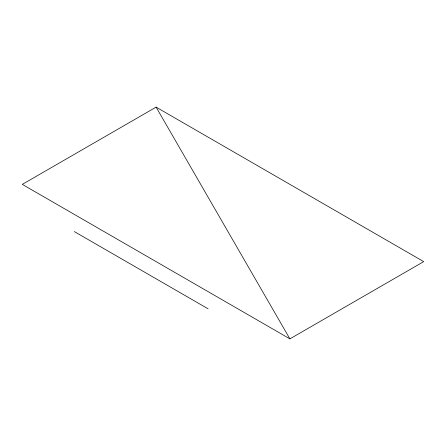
<?xml version="1.0" encoding="UTF-8"?>
<svg xmlns="http://www.w3.org/2000/svg" width="446" height="446" viewBox="0 0 446 446"><rect width="100%" height="100%" fill="white"/><g stroke="black" fill="none" stroke-linecap="round" stroke-linejoin="round"><path stroke-width="0.67" d="M156.1 107.129L22.3 184.376L289.9 338.871L423.7 261.624L156.1 107.129L289.9 338.871M74.331 231.585L208.131 308.833"/></g></svg>
